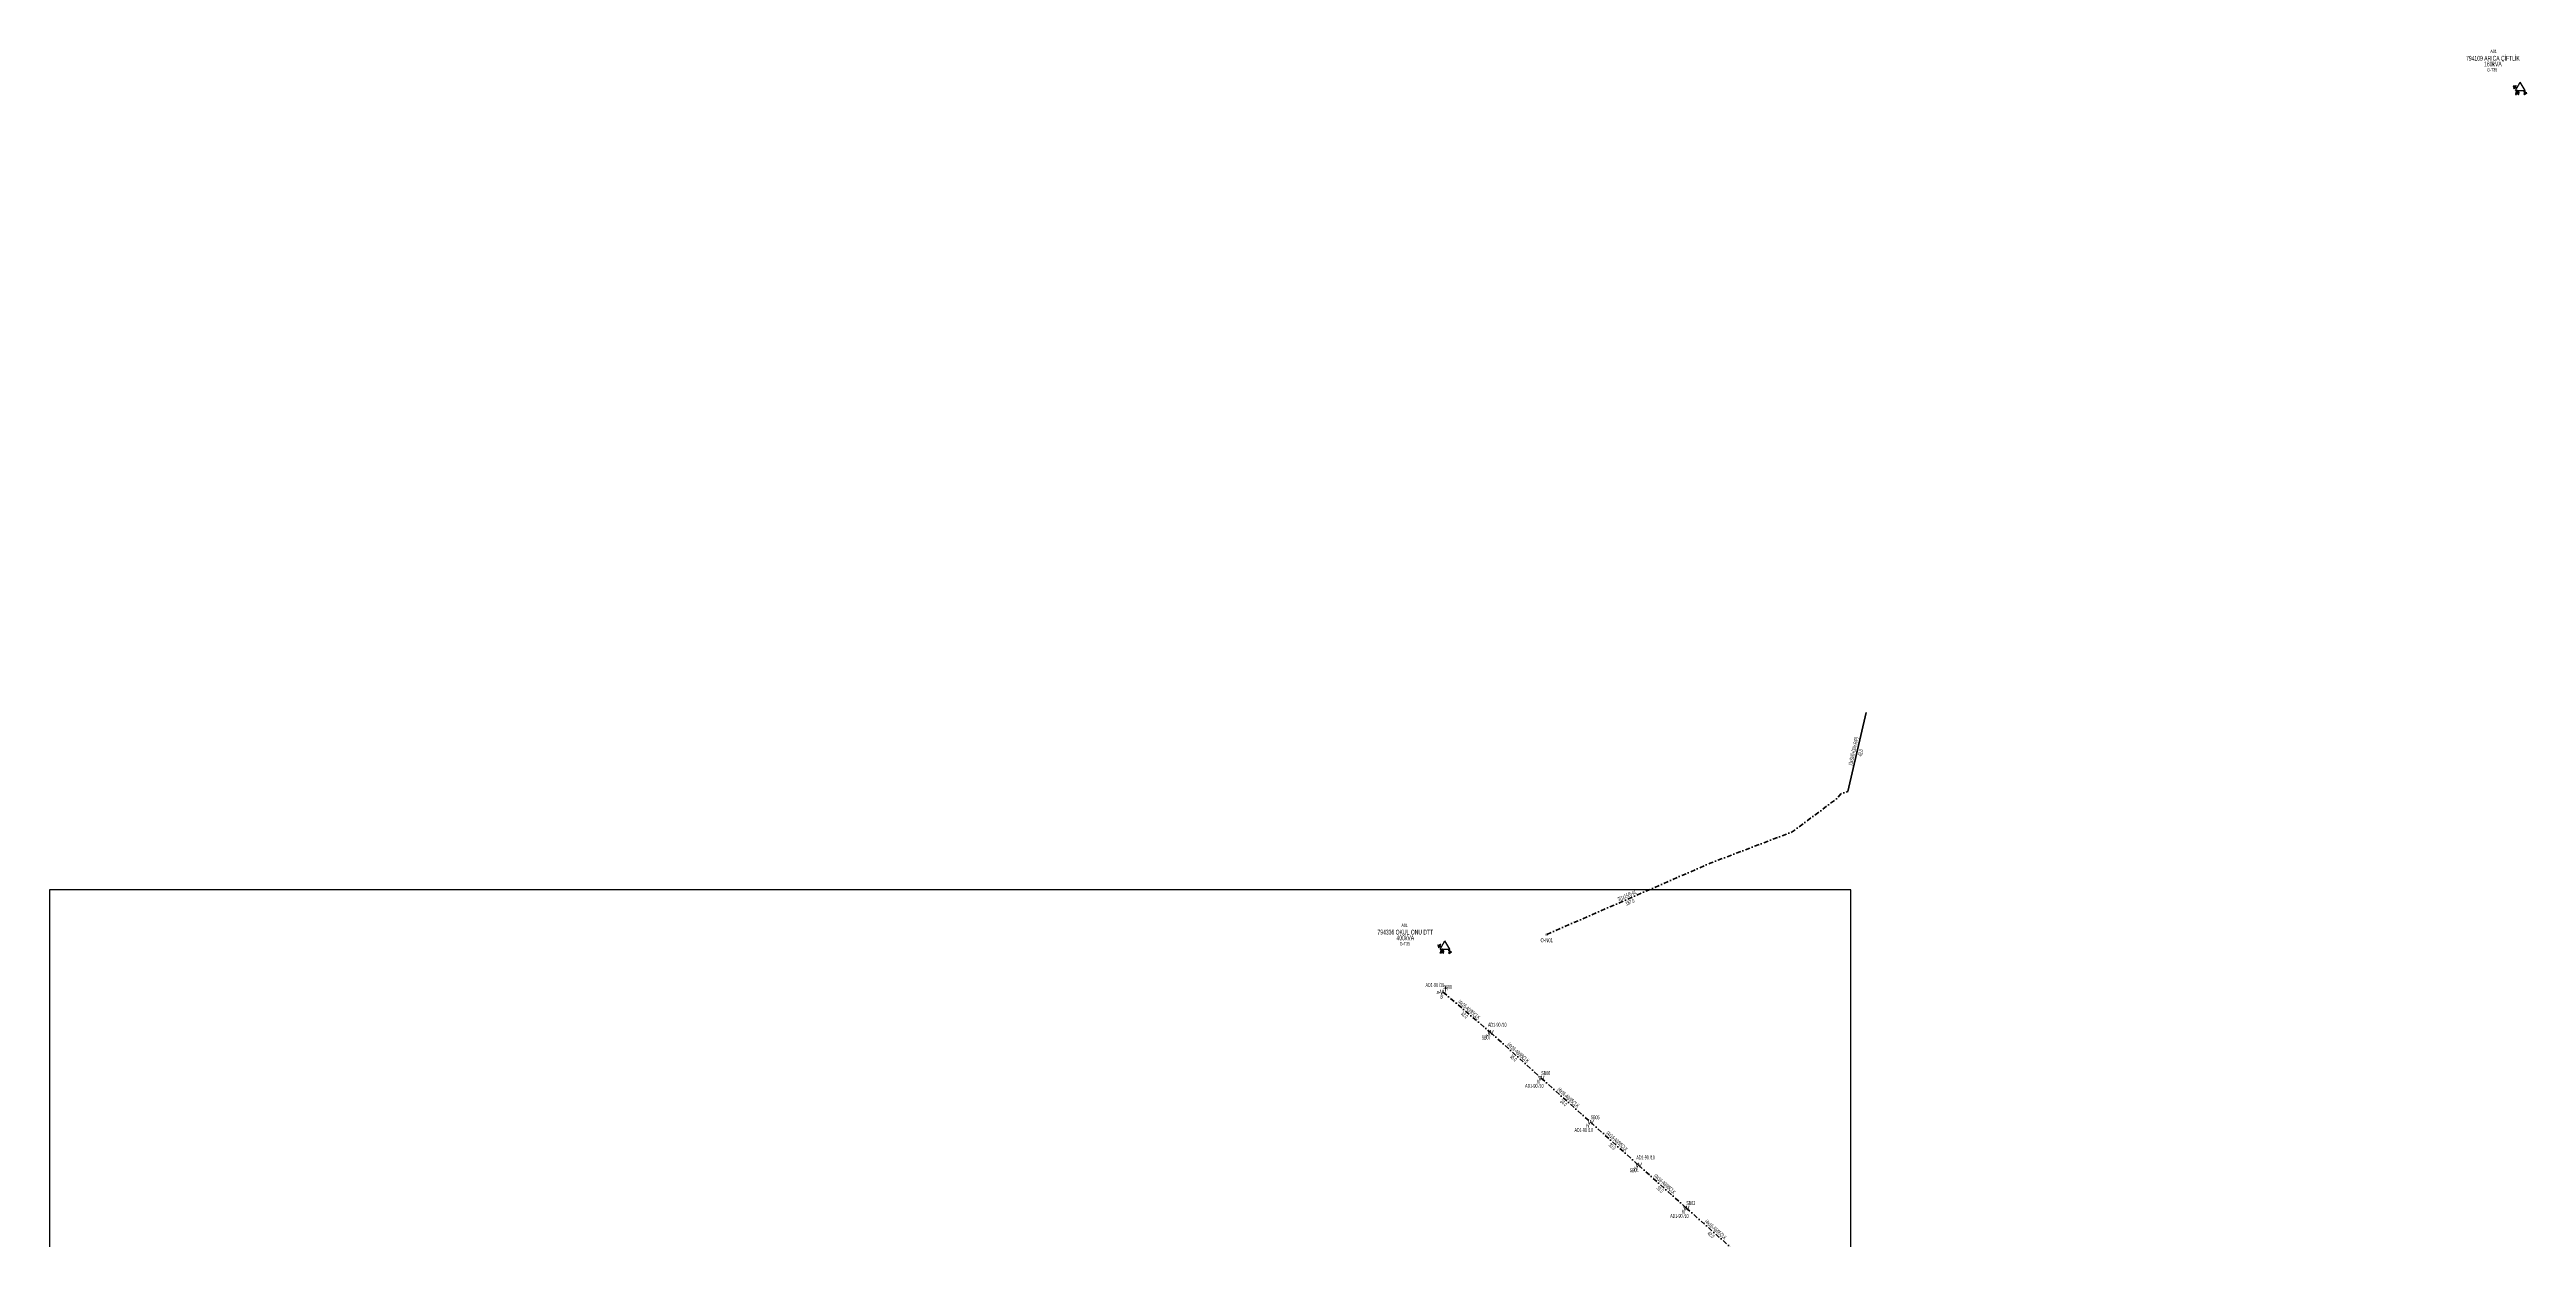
# Model space of a CAD drawing. Header units: millimetres. Extents: x 553786 to 559346, y 4090997 to 4099532.
# Drawn here: x 557661 to 558949, y 4094097 to 4094716 of the extents above; entities that cross this region are included whole.
import ezdxf
from ezdxf.enums import TextEntityAlignment as Align

# ---------------------------------------------------------------- set-up
doc = ezdxf.new("R2010")
doc.units = ezdxf.units.MM
doc.linetypes.add('DASHDOT', pattern=[5, 2.5, -1.25, 0, -1.25])
for name, color, linetype, lineweight in [('DIREK_AYD_MEVCUT', 190, 'Continuous', 25), ('HAT_AYD_YERALTI_MEVCUT', 150, 'DASHDOT', 40), ('HAT_OG_HAVAI_BYSK', 1, 'Continuous', 70), ('HAT_OG_YERALTI_YENI', 1, 'DASHDOT', 70), ('NODE_OG_YENI', 5, 'Continuous', 25), ('TRAFO_MEVCUT', 5, 'Continuous', 30), ('TRAFO_TADILAT_BYSK', 5, 'Continuous', 30)]:
    doc.layers.add(name, color=color, linetype=linetype, lineweight=lineweight)
doc.styles.add('Direk', font='B_CAD')
doc.styles.get("Standard").update_dxf_attribs({"font": 'Arial'})

# ---------------------------------------------------------------- blocks, each defined once
blk = doc.blocks.new('MEV_DIREK')
h = blk.add_hatch(color=32)
h.paths.add_polyline_path([(-2.1, 1), (-2.4, 1.1), (-3.3, -0.5), (-3.1, -0.7), (-2.7, 0.1), (-1.9, -0.4), (-1.8, -0.2), (-2.6, 0.2)])
h.paths.add_polyline_path([(-3.5, -0.2), (-3.3, -0.2), (-2.6, 1), (-2.7, 1.1)])
h.paths.add_polyline_path([(-3.5, 0.3), (-3.4, 0.2), (-3.1, 0.8), (-3.2, 0.9)])
h.paths.add_polyline_path([(-3.6, 0.8), (-3.7, 0.7), (-3.5, 0.6), (-3.5, 0.7)])
h.paths.add_polyline_path([(-1.5, -2.3), (-2.3, -2.3), (-2.5, -3.5), (-2.4, -3.5), (-2.2, -2.5), (-1.9, -2.5), (-2.1, -3.5), (-2, -3.5), (-1.8, -2.5), (-1.5, -2.5), (-1.7, -3.5), (-1.6, -3.5), (-1.4, -2.5), (-1.1, -2.5), (-1.3, -3.5), (-1.2, -3.5), (-1, -2.5), (-0.7, -2.5), (-0.9, -3.5), (-0.8, -3.5), (-0.6, -2.3), (-1.3, -2.3), (-1.3, -1.4), (-1.5, -1.4)])
at = {"layer": 'TRAFO_MEVCUT'}
for points in [[(2.4, -1.6), (2.1, -1.9), (2.1, -1.4), (1.9, -1.4), (2, -2.3), (2.2, -2), (2.3, -2.7), (2.1, -2.7), (2.4, -2.9), (2.4, -2.9), (2.6, -2.5), (2.4, -2.6)], [(2.4, -1.6), (2.1, -1.9), (2.1, -1.4), (1.9, -1.4), (2, -2.3), (2.2, -2), (2.3, -2.7), (2.1, -2.7), (2.4, -2.9), (2, -3.2), (2.2, -3.8), (2.3, -3.7), (2.1, -3.3), (2.3, -3.1), (2.4, -3.6), (2.5, -3.6), (2.3, -3.1), (2.5, -2.9), (2.7, -3.4), (2.7, -3.4), (2.6, -2.9), (2.7, -2.8), (2.9, -3.2), (3, -3.2), (2.8, -2.7), (3, -2.6), (3.1, -3.1), (3.2, -3), (3, -2.4), (2.4, -2.9), (2.6, -2.5), (2.4, -2.6)], [(3, -2.6), (3.1, -3.1), (3.2, -3), (3, -2.4), (2.4, -2.9), (2.6, -2.5), (2.4, -2.6), (2.4, -1.6), (2.1, -1.9), (2.1, -1.4), (1.9, -1.4), (2, -2.3), (2.2, -2), (2.3, -2.7), (2.1, -2.7), (2.4, -2.9), (2, -3.2), (2.2, -3.8), (2.3, -3.7), (2.1, -3.3), (2.3, -3.1), (2.4, -3.6), (2.5, -3.6), (2.3, -3.1), (2.5, -2.9), (2.7, -3.4), (2.7, -3.4), (2.6, -2.9), (2.7, -2.8), (2.9, -3.2), (3, -3.2), (2.8, -2.7)]]:
    blk.add_hatch(color=32, dxfattribs=at).paths.add_polyline_path(points)
at = {"layer": 'TRAFO_MEVCUT', "linetype": 'Continuous'}
for p, q in [((-2.5, -1.4), (0, 2.9)), ((2.5, -1.4), (0, 2.9)), ((-2.5, -1.4), (2.5, -1.4))]:
    blk.add_line(p, q, dxfattribs=at)
at = {"layer": 'TRAFO_MEVCUT', "color": 32, "flags": 128}
blk.add_lwpolyline([(1.9, -1.4), (2.1, -1.4), (2.1, -1.9), (2.4, -1.6), (2.4, -2.6), (2.6, -2.5), (2.4, -2.9), (3, -2.4), (3.2, -3), (3.1, -3.1), (3, -2.6), (2.8, -2.7), (3, -3.2), (2.9, -3.2), (2.7, -2.8), (2.6, -2.9), (2.7, -3.4), (2.7, -3.4), (2.5, -2.9), (2.3, -3.1), (2.5, -3.6), (2.4, -3.6), (2.3, -3.1), (2.1, -3.3), (2.3, -3.7), (2.2, -3.8), (2, -3.2), (2.4, -2.9), (2.1, -2.7), (2.3, -2.7), (2.2, -2), (2, -2.3), (1.9, -1.4)], dxfattribs=at)
at = {"layer": 'TRAFO_TADILAT_BYSK', "color": 32, "flags": 128}
for points in [[(-3.5, 0.6), (-3.5, 0.7), (-3.6, 0.8), (-3.7, 0.7), (-3.5, 0.6)], [(-3.3, -0.2), (-2.6, 1), (-2.7, 1.1), (-3.5, -0.2), (-3.3, -0.2)], [(-3.4, 0.2), (-3.1, 0.8), (-3.2, 0.9), (-3.5, 0.3), (-3.4, 0.2)], [(-1.8, -0.2), (-2.6, 0.2), (-2.1, 1), (-2.4, 1.1), (-3.3, -0.5), (-3.1, -0.7), (-2.7, 0.1), (-1.9, -0.4), (-1.8, -0.2)], [(-1.3, -1.4), (-1.5, -1.4), (-1.5, -2.3), (-2.3, -2.3), (-2.5, -3.5), (-2.4, -3.5), (-2.2, -2.5), (-1.9, -2.5), (-2.1, -3.5), (-2, -3.5), (-1.8, -2.5), (-1.5, -2.5), (-1.7, -3.5), (-1.6, -3.5), (-1.4, -2.5), (-1.1, -2.5), (-1.3, -3.5), (-1.2, -3.5), (-1, -2.5), (-0.7, -2.5), (-0.9, -3.5), (-0.8, -3.5), (-0.6, -2.3), (-1.3, -2.3), (-1.3, -1.4)]]:
    blk.add_lwpolyline(points, dxfattribs=at)

msp = doc.modelspace()

# ---------------------------------------------------------------- linework, layer by layer
msp.add_lwpolyline([(558597.578494, 4094279.053165), (557661.260668, 4094279.053165), (557661.260668, 4093399.073833), (558597.578494, 4093399.073833)], close=True)
at = {"layer": 'HAT_AYD_YERALTI_MEVCUT', "flags": 128}
for points in [[(558385.638, 4094225.85), (558410.266184, 4094204.824227)], [(558410.266184, 4094204.824227), (558436.673321, 4094181.131217)], [(558436.673321, 4094181.131217), (558462.332355, 4094158.162979)], [(558462.332355, 4094158.162979), (558487.286307, 4094135.858822)], [(558487.286307, 4094135.858822), (558512.063755, 4094113.566845)], [(558512.063755, 4094113.566845), (558540.186865, 4094088.648491), (558541.701849, 4094084.150881)]]:
    msp.add_lwpolyline(points, dxfattribs=at)
at = {"layer": 'HAT_OG_HAVAI_BYSK'}
msp.add_line((558596.07, 4094329.997), (558605.574334, 4094371.190799), dxfattribs=at)
at = {"layer": 'HAT_OG_YERALTI_YENI', "flags": 128}
msp.add_lwpolyline([(558439.523236, 4094255.829912), (558524.536539, 4094292.834919), (558567.117877, 4094309.05606), (558590.566057, 4094326.537993), (558592.350898, 4094328.87675), (558596.07, 4094329.997)], dxfattribs=at)

# ---------------------------------------------------------------- block references
at = {"layer": 'TRAFO_MEVCUT'}
for p in [(558945.561037, 4094695.836688), (558386.597356, 4094249.507225)]:
    msp.add_blockref('MEV_DIREK', p, dxfattribs=at)

# ---------------------------------------------------------------- texts
at = {"layer": 'DIREK_AYD_MEVCUT', "width": 0.53}
for s, p in [('AD1-90 /10', (558381.322823, 4094229.533988)), ('SB08', (558387.910525, 4094228.511884)), ('AD1-90 /10', (558413.811132, 4094208.874486)), ('SB07', (558407.961061, 4094202.190522)), ('SB06', (558439.009186, 4094183.737697)), ('AD1-90 /10', (558433.064345, 4094177.104132)), ('SB05', (558464.665753, 4094160.771666)), ('AD1-90 /10', (558458.72853, 4094154.133983)), ('SB04', (558484.949619, 4094133.253081)), ('AD1-90 /10', (558490.897006, 4094139.885267)), ('AD1-90 /10', (558508.464865, 4094109.536028)), ('SB03', (558514.394791, 4094116.177644))]:
    msp.add_text(s, height=2.05, dxfattribs=at).set_placement(p, align=Align.MIDDLE_CENTER)
at = {"layer": 'DIREK_AYD_MEVCUT', "color": 32, "style": 'Direk'}
for s, rotation, p in [('4', 274.511685, (558383.145747, 4094225.653344)), ('5', 342.011684, (558384.865942, 4094223.472201))]:
    msp.add_text(s, height=2, rotation=rotation, dxfattribs=at).set_placement(p, align=Align.MIDDLE_CENTER)
at = {"layer": 'DIREK_AYD_MEVCUT', "style": 'Direk'}
for p in [(558385.638, 4094225.85), (558410.266184, 4094204.824227), (558436.673321, 4094181.131217), (558462.332355, 4094158.162979), (558487.286307, 4094135.858822), (558512.063755, 4094113.566845)]:
    msp.add_text('W', height=2.5, dxfattribs=at).set_placement(p, align=Align.MIDDLE_CENTER)
at = {"layer": 'DIREK_AYD_MEVCUT', "color": 40, "style": 'Direk'}
for p in [(558387.261232, 4094227.751346), (558408.619667, 4094202.943009), (558435.004847, 4094179.269446), (558460.665641, 4094156.29963), (558485.617244, 4094133.997578), (558510.398729, 4094111.701988)]:
    msp.add_text('h', height=2, dxfattribs=at).set_placement(p, align=Align.MIDDLE_CENTER)
at = {"layer": 'HAT_AYD_YERALTI_MEVCUT', "lineweight": 30, "width": 0.53}
for rotation, p in [(319.511684, (558398.503991, 4094215.983571)), (318.100912, (558424.0374, 4094193.610396)), (318.167237, (558450.069753, 4094170.280428)), (318.209255, (558475.375781, 4094147.644646)), (318.022659, (558500.243542, 4094125.344731)), (318.457597, (558526.689008, 4094101.743863))]:
    msp.add_text('(4x16-Al)/95ÇLK', height=2.05, rotation=rotation, dxfattribs=at).set_placement(p, align=Align.CENTER)
for s, rotation, p in [('32.0', 319.511684, (558397.400193, 4094214.690656)), ('35.0', 318.100912, (558422.902105, 4094192.345048)), ('34.0', 318.167237, (558448.935923, 4094169.013767)), ('33.0', 318.209255, (558474.242881, 4094146.377154)), ('33.0', 318.022659, (558499.10652, 4094124.080936)), ('42.0', 318.457597, (558525.561612, 4094100.471472))]:
    msp.add_text(s, height=2.05, rotation=rotation, dxfattribs=at).set_placement(p, align=Align.TOP_CENTER)
at = {"layer": 'HAT_OG_HAVAI_BYSK', "lineweight": 30, "width": 0.53}
msp.add_text('[3xSW]+[3A+R/P]', height=2.05, rotation=77.007202, dxfattribs=at).set_placement((558599.99368, 4094350.785119), align=Align.CENTER)
msp.add_text('42.0', height=2.05, rotation=77.007202, dxfattribs=at).set_placement((558601.650157, 4094350.40291), align=Align.TOP_CENTER)
at = {"layer": 'HAT_OG_YERALTI_YENI', "lineweight": 30, "width": 0.53}
msp.add_text('3(1x150)-AL', height=2.05, rotation=23.522765, dxfattribs=at).set_placement((558481.690641, 4094275.111782), align=Align.CENTER)
msp.add_text('187.0', height=2.05, rotation=23.522765, dxfattribs=at).set_placement((558482.369134, 4094273.553049), align=Align.TOP_CENTER)
at = {"layer": 'NODE_OG_YENI', "width": 0.6}
msp.add_text('O-N01', height=2.1, dxfattribs=at).set_placement((558439.523236, 4094253.829912), align=Align.TOP_CENTER)
at = {"layer": 'NODE_OG_YENI', "style": 'Direk'}
msp.add_text('M', height=1.4, dxfattribs=at).set_placement((558439.523236, 4094255.829912), align=Align.MIDDLE_CENTER)
at = {"layer": 'TRAFO_MEVCUT', "width": 0.6}
for s, height, p in [('794109 ARICA ÇİFTLİK', 2.5, (558931.318229, 4094709.858142)), ('A01', 1.8, (558931.6741, 4094713.80821)), ('160kVA', 2.5, (558931.318229, 4094706.858142)), ('A01', 1.8, (558365.655405, 4094259.606469)), ('794336 OKUL ONU DTT', 2.5, (558365.993745, 4094255.751697)), ('400kVA', 2.5, (558365.993745, 4094252.751697))]:
    msp.add_text(s, height=height, dxfattribs=at).set_placement(p, align=Align.CENTER)
for p in [(558930.954009, 4094706.04723), (558365.759418, 4094251.909497)]:
    msp.add_text('G-T35', height=1.8, dxfattribs=at).set_placement(p, align=Align.TOP_CENTER)

doc.saveas('drawing.dxf')
